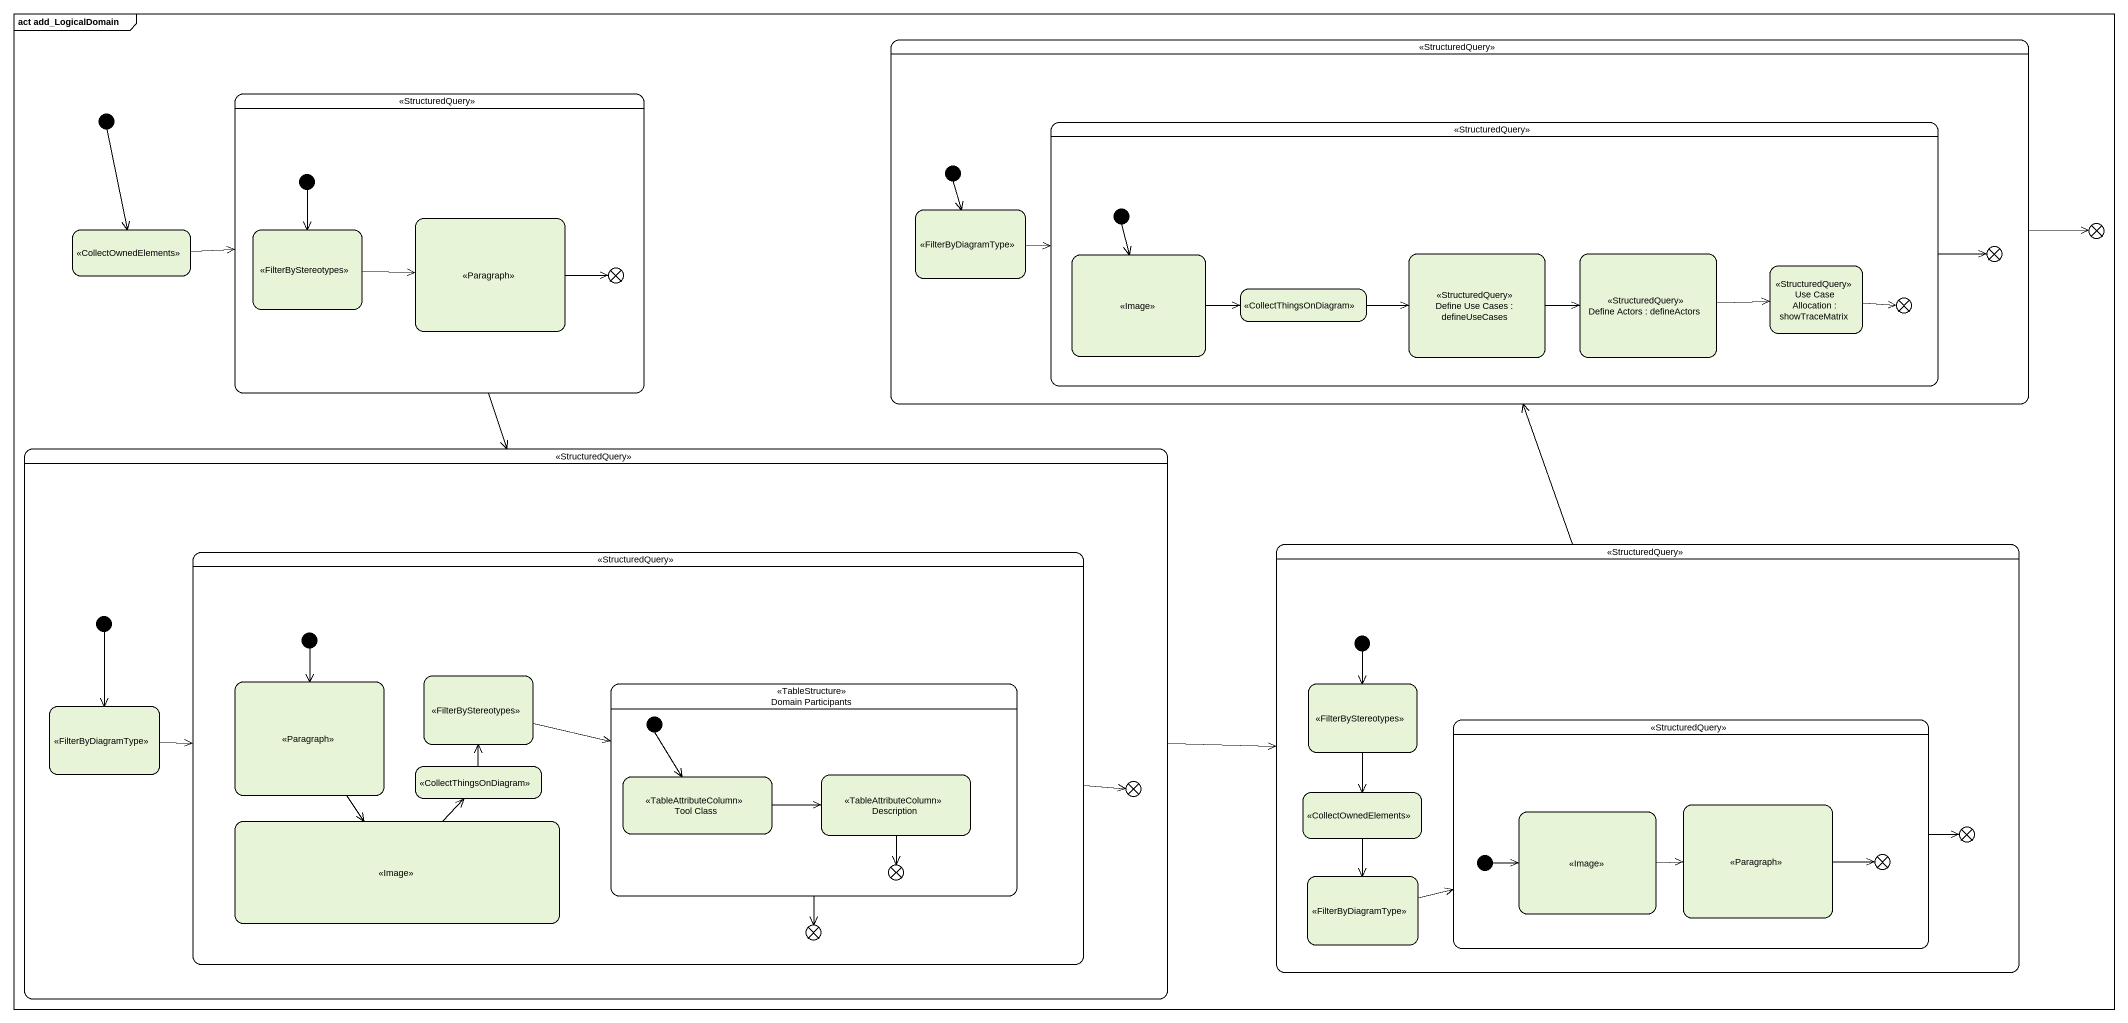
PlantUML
@startuml
mainframe act add_LogicalDomain
hide empty description
state " " as state1 <<StructuredQuery>> {
  state " " as state3 <<StructuredQuery>> {
    state " " as state8 <<Image>>
    state "Define Use Cases : defineUseCases" as Define_Use_Cases <<StructuredQuery>>
    state "Define Actors : defineActors" as Define_Actors <<StructuredQuery>>
    state "Use Case Allocation : showTraceMatrix" as Use_Case_Allocation <<StructuredQuery>>
    state " " as state9 <<CollectThingsOnDiagram>>
    state flowfinal4 <<end>>
    [*] --> state8
  }
  state " " as state7 <<FilterByDiagramType>>
  state flowfinal3 <<end>>
  [*] --> state7
}
state " " as state2 <<StructuredQuery>> {
  state " " as state5 <<FilterByStereotypes>>
  state " " as state6 <<Paragraph>>
  state flowfinal2 <<end>>
  [*] --> state5
}
state " " as state4 <<CollectOwnedElements>>
state flowfinal1 <<end>>
state " " as state10 <<StructuredQuery>> {
  state " " as state11 <<StructuredQuery>> {
    state " " as state13 <<Paragraph>>
    state " " as state14 <<FilterByStereotypes>>
    state "Domain Participants" as Domain_Participants <<TableStructure>> {
      state Description <<TableAttributeColumn>>
      state "Tool Class" as Tool_Class <<TableAttributeColumn>>
      state flowfinal7 <<end>>
      [*] --> Tool_Class
    }
    state " " as state18 <<CollectThingsOnDiagram>>
    state " " as state22 <<Image>>
    state flowfinal9 <<end>>
    [*] --> state13
  }
  state " " as state16 <<FilterByDiagramType>>
  state flowfinal5 <<end>>
  [*] --> state16
}
state " " as state12 <<StructuredQuery>> {
  state " " as state15 <<FilterByStereotypes>>
  state " " as state17 <<StructuredQuery>> {
    state " " as state20 <<Image>>
    state " " as state21 <<Paragraph>>
    state flowfinal8 <<end>>
    [*] -right-> state20
  }
  state " " as state19 <<CollectOwnedElements>>
  state flowfinal6 <<end>>
  state " " as state23 <<FilterByDiagramType>>
  [*] --> state15
}
[*] --> state4
state1 -right-> flowfinal1
state2 --> state10
state3 -right-> flowfinal3
state4 -right-> state2
state5 -right-> state6
state6 -right-> flowfinal2
state7 -right-> state3
state8 -right-> state9
Define_Use_Cases -right-> Define_Actors
Define_Actors -right-> Use_Case_Allocation
Use_Case_Allocation -right-> flowfinal4
state9 -right-> Define_Use_Cases
state10 -right-> state12
state11 -right-> flowfinal5
state12 -up-> state1
state13 --> state22
state14 -right-> Domain_Participants
Domain_Participants --> flowfinal9
state15 --> state19
state16 -right-> state11
state17 -right-> flowfinal6
state18 -up-> state14
Description --> flowfinal7
Tool_Class -right-> Description
state19 --> state23
state20 -right-> state21
state21 -right-> flowfinal8
state22 -up-> state18
state23 -right-> state17
@enduml
